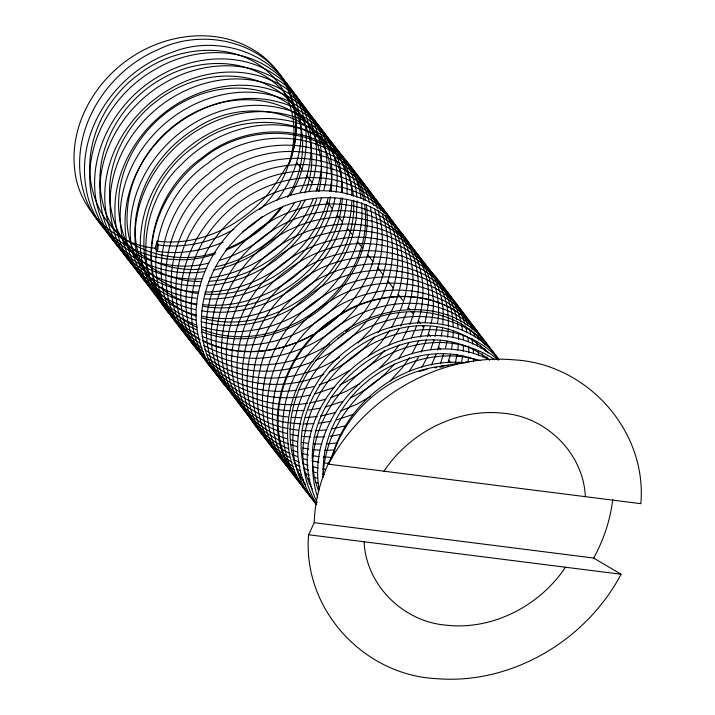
<?xml version="1.0" encoding="UTF-8"?>
<svg xmlns="http://www.w3.org/2000/svg" width="715" height="715" viewBox="0 0 715 715"><rect width="100%" height="100%" fill="white"/><g stroke="black" fill="none" stroke-linecap="round" stroke-linejoin="round"><path stroke-width="1.07" d="M347.007 194.31C349.242 154.288 319.73 116.089 280.468 108.081C245.415 99.751 207.609 110.95 179.733 132.999C152.277 154.503 132.927 187.294 130.577 222.392C126.43 265.068 154.619 308.085 195.982 320.159M468.745 352.888L468.665 345.98M308.621 534.749C302.257 608.277 362.871 674.897 435.971 678.615C511.243 685.086 586.211 640.488 621.022 574.252L593.673 558.04L314.225 522.701L308.621 534.749L621.022 574.252M458.592 339.375L458.512 332.466M448.43 326.8L448.207 316.942M463.436 345.282L463.159 351.253M453.328 330.723L453.033 337.686M414.7 310.176C428.214 266.561 403.233 214.697 358.331 202.309C314.028 188.367 264.246 207.1 234.019 240.919C208.199 269.072 194.614 310.042 204.704 347.66C213.991 385.582 249.472 413.386 287.805 416.961M323.144 477.298C324.601 401.696 406.942 337.695 480.257 360.646M342.351 197.948C338.928 265.381 268 318.318 202.327 306.136M351.834 201.21C349.349 273.845 271.879 331.215 201.514 316.137M341.475 192.264C345.694 152.474 318.711 112.398 279.771 102.397C236.674 89.992 188.787 107.929 159.007 140.274C136.476 164.334 122.712 197.501 125.357 230.722C127.529 270.493 157.881 305.957 196.553 314.975M473.464 361.79L473.562 359.788M448.359 328.784L447.59 337.31M314.225 522.701C314.913 497.989 322.152 473.723 334.066 452.13L328.453 464.178L640.855 503.682C647.209 430.153 586.604 363.533 513.504 359.806C438.232 353.344 363.256 397.942 328.453 464.178M442.835 325.146L443.148 315.208M468.566 356.874L468.111 361.745M346.757 199.288C341.421 268.25 269.421 321.857 201.809 310.793M331.143 190.968C334.772 161.447 321.509 130.059 296.135 113.926C259.044 89.625 208.172 98.625 174.639 125.179C147.46 146.128 128.539 178.696 127.216 213.329C124.294 255.621 155.146 296.269 196.536 304.921M458.378 344.344L457.734 350.341M437.562 323.243C444.56 281.129 416.202 236.96 374.267 227.415C340.903 218.531 304.411 227.79 276.633 247.524C246.604 268.643 224.975 302.722 221.999 339.634C217.235 382.498 245.057 426.212 286.626 438.644M442.54 328.14L441.316 336.157M212.462 320.722C203.873 369.512 238.89 420.241 287.913 428.526M335.97 192.299C342.968 151.929 317.818 108.778 278.108 97.097C234.118 82.743 184.148 101.012 153.698 134.492C130.371 159.615 116.634 194.686 120.996 229.131C125.036 268.474 156.817 302.007 195.41 309.577M452.586 342.271L451.46 349.438M340.876 197.966C332.341 262.307 266.606 311.526 202.577 304.661M427.275 311.034C437.696 255.997 388.245 206.447 333.959 210.898C274.569 212.972 220.426 261.645 212.48 320.597M462.766 355.248L461.488 363.256M612.71 499.41C610.351 519.984 603.639 539.914 593.673 558.04M427.159 311.91L425.112 322.313M330.384 196.625C320.803 254.2 262.941 297.896 205.134 294.133M457.117 354.345L455.294 362.88M447.018 341.001L445.481 348.375M436.972 327.247L434.97 336.631M431.047 323.716C441.834 279.931 413.976 230.838 369.405 220.631C331.939 210.496 290.853 223.178 261.833 247.98C237.398 268.643 220.113 298.486 216.886 330.544C210.585 376.439 242.269 423.378 287.644 433.621M329.642 191.584C339.893 149.131 314.144 101.405 271.396 89.741C235.476 78.552 195.293 89.089 165.952 111.612C134.84 135.126 113.676 173.245 114.945 212.748C114.936 258.258 152.259 298.682 197.152 303.973M335.004 198.135C323.386 257.141 264.398 301.462 204.731 298.897M318.738 191.531C327.828 157.845 314.484 118.395 283.632 100.627C252.127 81.564 211.032 85.657 180.046 103.72C136.896 127.815 108.072 181.297 122.194 230.382C131.39 264.586 163.395 289.763 198.225 293.481M440.467 340.17L437.589 350.127M323.707 190.235C336.64 146.512 310.998 95.158 266.052 83.298C225.609 70.991 180.395 85.889 150.356 114.427C120.138 142.446 102.817 186.347 112.952 227.227C121.63 265.828 157.389 294.625 196.285 298.235M430.51 326.237L427.579 336.729M450.28 354.81L447.983 362.791M414.423 311.213L409.865 324.619M328.042 198.466C313.554 252.127 260.349 291.72 205.053 292.078M331.84 457.529C347.079 400.212 405.95 356.615 465.599 362.809M157.103 241.178C158.641 243.52 158.462 256.328 155.119 248.23L157.103 241.178C199.78 246.55 242.877 225.377 269.287 192.317M308.871 191.548C327.22 150.266 312.446 95.14 269.743 75.611C236.987 59.363 196.831 64.368 165.853 82.288C123.186 106.186 93.522 155.986 101.092 205.473C106.884 253.092 153.287 287.564 200.012 285.803M357.455 241.616C361.227 229.14 362.827 215.939 361.602 202.935M277.009 200.298C296.153 175.443 306.083 142.303 298.691 111.263C287.376 56.431 221.015 32.407 172.324 52.258C117.626 70.553 75.853 129.084 85.988 187.491C93.871 243.502 156.174 276.562 208.637 263.102M316.137 191.191C331.554 149.944 313.536 97.803 271.629 80.5C238.175 65.414 198.073 71.625 167.453 90.474C126.734 114.838 98.786 163.118 105.829 211.14C111.156 256.703 153.841 291.228 198.779 291.961M420.259 337.203L424.183 325.772M345.685 331.751C378.36 303.768 397.504 256.149 382.319 214.187M400.15 310.364C418.141 269.743 404.449 215.581 362.97 195.293C320.972 173.325 267.705 186.821 233.894 217.771C198.85 248.373 180.216 300.684 198.135 345.256C214.321 388.209 263.629 410.696 307.495 403.287M407.72 309.041C423.503 266.087 402.456 212.132 357.777 197.063C317.451 181.86 270.547 195.454 239.239 223.589C206.09 252.467 187.223 300.184 200.146 343.415C210.979 382.82 250.089 409.749 290.201 410.66M201.46 331.697C279.869 362.121 378.11 289.423 366.303 204.776M201.934 336.22C282.05 371.755 386.744 294.562 370.424 206.876M368.162 319.167C390.542 290.603 400.185 249.91 385.26 215.751M290.397 195.24C313.447 158.766 312.893 105.284 278.93 75.54C245.638 45.349 193.559 46.984 156.344 68.738C106.428 95.765 74.396 160.16 97.285 214.84C113.819 256.417 161.599 278.207 204.535 271.611M300.229 192.246C319.56 154.842 313.822 103.264 278.403 77.372C243.681 50.89 193.738 54.787 157.935 76.907C110.074 104.631 79.946 167.23 101.888 220.56C117.296 260.01 161.116 282.336 202.238 278.591M352.718 234.985L356.249 218.853L357.062 200.942M430.502 350.001L434.032 340.018M317.272 332.118C358.215 307.441 386.815 257.087 374.615 208.869M203.864 345.372C287.475 392.115 406.397 304.045 378.003 210.228M380.952 315.172C398.443 287.171 403.939 250.223 389.309 219.836C375.536 189.904 343.137 171.922 310.819 171.323C217.19 165.54 135.43 290.46 209.593 364.141M390.819 312.41C411.197 274.31 405.396 220.971 368.377 195.088C331.751 168.32 279.824 174.371 243.824 199.047C196.303 229.39 169.169 295.796 197.349 348.008C218.173 387.923 268.08 404.994 310.524 394.921M417.524 323.252C430.412 287.367 420.08 242.796 387.691 220.756C347.999 192.719 291.988 202.238 255.72 231.499C222.821 257.034 201.55 299.388 207.064 341.43C211.443 383.169 247.167 417.489 288.386 422.681M357.437 241.661C338.526 304.733 264.773 346.677 201.308 326.594M332.305 456.706C347.374 406.397 395.976 368.493 448.341 365.571M321.544 197.796C305.582 246.577 257.757 282.371 206.76 285.562M316.638 198.984C301.775 244.789 256.864 278.403 209.003 281.272M282.738 172.878C285.678 166.613 290.907 162.841 291.675 155.888C303.866 116.581 288.619 69.4 251.85 48.942C214.169 27.107 165.362 34.025 130.389 57.986C94.603 82.019 69.864 125 74.61 168.785C78.221 210.264 114.141 244.226 155.119 248.23M416.613 325.888L411.5 338.007M406.629 312.276L400.704 326.076M426.56 339.652L421.126 352.209M289.209 163.61C297.306 142.5 298.95 118.619 291.568 97.061C274.578 43.347 205.929 26.035 158.694 49.371C105.766 71.366 67.711 132.391 83.038 189.698C96.498 245.799 163.422 272.397 215.144 253.923M304.84 192.827C320.481 156.746 309.675 109.27 274.569 88.839C238.256 66.611 190.011 75.263 157.479 100.44C123.275 125.876 101.986 171.091 112.023 213.597C120.531 253.959 160.526 282.175 200.987 281.46M440.503 363.685L443.64 353.451M436.159 354.327L431.377 365.07M399.524 311.892L391.516 327.667M409.141 326.308L401.946 340.385M313.081 199.422C295.599 241.277 254.62 271.906 209.781 277.831M418.838 340.51L411.965 353.818M428.374 355.105L421.939 367.197M304.992 200.263C287.224 235.986 252.189 262.307 213.159 270.181M300.827 201.871C284.347 234.922 251.93 259.196 215.885 266.704M390.363 313.286L384.929 322.867L378.047 332.698M399.22 328.918L388.647 345.3M409.302 342.235L398.55 358.823M287.537 197.412C308.496 164.244 309.184 116.071 279.681 87.57C248.945 56.753 198.395 57.558 162.475 78.4C120.147 101.557 91.27 152.358 102.272 200.674C111.638 247.041 161.59 275.713 206.841 268.295M418.624 356.946L409.114 371.469M282.443 173.37L272.031 188.832M294.893 202.104C278.055 229.989 250.482 251.045 219.317 260.403M341.833 409.74C329.052 429.277 321.848 452.81 323.359 476.244M389.8 330.419L380.827 342.798L368.69 355.695M380.452 316.012L370.227 330.169L358.018 342.994M409.677 357.491L401.991 368.109L390.015 381.104M342.413 408.873C370.29 366.026 428.58 340.608 477.495 360.619M399.158 344.871L388.585 358.814L379.361 368.395M383.955 471.194C409.865 432.334 457.573 407.613 504.486 413.368C546.877 417.337 583.52 453.694 585.353 496.666M565.511 567.227C539.611 606.097 491.902 630.818 444.98 625.062C402.599 621.094 365.946 584.736 364.123 541.764M283.158 206.081C268.5 225.699 248.328 241.125 225.6 250.214M271.36 189.698L270.69 190.556M280.718 207.582C266.901 225.94 247.873 240.294 226.557 248.82M270.315 191.03L269.475 192.085M366.831 320.91C353.201 338.07 335.281 351.789 315.181 360.521M394.394 363.944C382.373 378.119 367.313 389.675 350.609 397.808M384.509 350.448C372.292 364.945 356.91 376.725 339.822 384.92M374.624 336.98C362.174 351.771 346.48 363.792 328.998 372.059M259.724 209.504C296.314 176.417 308.674 112.085 271.307 74.95C236.236 39.504 176.453 45.099 139.175 74.065C99.188 102.638 76.559 159.222 97.928 205.67C117.081 249.526 172.083 266.972 215.751 252.601M343.915 310.542C309.086 347.597 250.044 364.185 203.105 341.171M262.208 216.645L253.745 223.92L242.832 231.705M340.563 336.068L344.004 333.226M337.721 338.249L339.142 337.158M370.379 396.539L357.178 404.082L340.742 410.946M359.636 383.732L346.391 391.212L330.982 397.612M349.635 370.45L335.612 378.333L319.113 385.019M339.634 357.178C301.087 382.686 246.166 386.913 208.038 358.242M329.651 343.897C293.266 367.841 242.743 373.337 204.812 349.751M233.725 229.318C211.122 242.591 184.032 248.588 157.988 244.896M312.276 334.995C279.181 353.639 236.719 357.911 202.282 340.242M334.745 387.208L314.806 393.938M223.107 242.162C202.542 250.974 179.581 254.585 157.372 251.349M323.904 374.32C287.135 390.336 240.821 388.048 209.272 361.692M313.134 361.388C279.234 375.786 237.675 375.143 206.608 354.068M353.264 414.351L336.452 419.964M342.458 401.428L325.638 406.951M419.276 371.434L427.052 369.369M346.301 425.586L331.322 429.107M335.46 412.6L320.499 416.032M325.718 399.31L309.649 402.956M314.886 386.323L298.834 389.872M341.949 434.255L330.107 436.293M331.108 421.224L319.283 423.182M320.275 408.176L308.424 410.079M440.798 366.223L470.935 361.397M434.863 367.868L436.82 367.564M317.263 416.523L305.269 417.596M296.68 390.184C266.427 394.564 233.742 386.547 211.059 365.481M336.783 443.023L326.362 443.944M325.942 429.921L315.181 430.788M439.752 367.17L442.674 366.938M334.933 449.994L324.744 450.343M324.726 436.811L313.992 437.142M313.885 423.673L303.151 423.941M304.116 410.473L292.328 410.732M311.955 430.859L302.025 430.537M322.009 444.069L313.385 443.8M300.863 417.694L291.041 417.283M330.41 457.26L323.341 456.992M310.793 437.044L301.828 436.32M301.015 423.879L289.423 422.833M328.998 463.338L323.752 462.891M319.694 450.191L313.018 449.637M319.158 456.635L312.249 455.678M298.37 430.198L289.843 428.911M308.263 443.363L301.73 442.424M325.173 469.299L322.68 468.915M308.844 449.083L302.82 447.992M298.566 435.864L290.585 434.345M318.908 462.248L312.294 461.032M308.585 454.981L301.381 453.239M318.175 468.039L313.116 466.85M322.385 474.197L324.413 474.635M297.601 441.611L290.549 439.859M201.138 321.67C263.79 338.356 334.236 296.752 352.674 235.137L347.356 228.273M307.665 459.915L303.106 458.61M297.771 446.786L290.853 444.73M201.541 317.826C273.711 339.125 357.929 276.41 353.648 200.182M313.376 471.82L316.334 472.713M297.851 452.175L291.613 449.95M308.156 465.429L302.374 463.374M315.029 477.522L317.478 478.353M288.931 444.033C248.463 430.752 222.097 387.53 226.861 345.524C229.73 311.534 248.445 279.896 274.882 258.767C301.667 237.201 337.686 225.699 371.88 232.062C411.304 238.086 443.202 274.131 443.13 314.216M201.773 329.329C279.252 360.44 376.751 288.252 364.561 204.383M195.883 316.03C153.064 302.338 127.404 254.209 137.146 210.719C143.67 175.979 166.747 145.351 197.054 127.583C253.235 90.439 342.405 117.09 342.458 192.272M315.458 482.125L318.318 483.224M196.991 325.128C155.816 311.293 129.764 266.507 135.841 223.867C139.595 190.315 158.632 159.4 185.114 138.853C213.016 117.019 250.751 106.017 285.678 114.454C322.831 122.328 351.709 157.184 351.798 195.284M304.715 468.691L308.514 470.175M297.762 456.76L292.113 454.418M309.327 475.278L305.627 473.616M299.531 462.239L293.079 459.271M288.78 448.797C249.758 433.308 226.432 389.523 232.581 348.428C236.656 314.895 255.943 284.132 282.604 263.781C309.738 242.939 345.819 232.25 379.701 239.462C416.21 246.201 445.963 278.689 448.144 315.967M196.741 329.794C158.48 314.18 135.537 271.316 141.15 230.784C145.011 196.196 165.102 164.45 192.871 143.903C219.058 124.383 253.199 114.257 285.66 120.218C323.198 126.001 354.551 158.819 356.794 197.027M197.197 327.381C120.817 293.543 132.373 188.313 194.668 146.459C249.428 100.994 349.814 120.96 361.039 198.1M308.076 478.755L309.899 479.631M300.086 466.609L293.811 463.347M290.263 453.587C213.794 418.195 225.708 312.312 287.993 269.653C315.163 248.99 351.217 238.488 384.983 245.853C420.938 253.119 449.619 284.525 457.001 319.909M200.289 339.741C127.288 301.864 141.543 199.092 202.434 157.523C254.728 114.096 350.18 124.401 365.472 200.003M489.489 359.833C408.605 318.559 303.875 401.687 319.113 489.56M197.331 334.102C131.006 303.553 132.078 209.754 181.396 164.45C207.538 137.521 245.772 121.264 283.506 125.465C320.284 127.681 350.296 160.33 353.326 196.411M309.175 483.367L310.927 484.368M296.761 468.861L300.229 470.872M198.743 338.356C171.073 323.555 153.135 293.525 151.589 262.396C149.069 221.775 170.894 182.271 203.024 158.346C254.343 116.062 349.295 125.626 363.89 200.638M289.521 457.368C219.612 419.374 233.206 318.425 292.185 277.411C340.814 234.448 443.756 240.097 452.506 318.023M292.086 462.319C224.126 422.896 239.141 323.627 297.574 283.274C348.33 239.856 443.845 248.302 460.943 322.081M200.209 343.218C131.971 302.999 148.577 203.158 207.824 163.395C258.66 121.237 352.558 130.416 369.592 203.114M298.548 473.196L301.069 474.823M202.282 348.125C139.756 308.254 153.877 213.785 208.503 173.888C257.615 129.835 352.003 133.562 373.579 205.187M494.709 359.734C409.686 301.444 286.018 401.919 317.755 497.586M300.747 477.977L303.214 479.676M293.382 466.716C230.167 426.033 245.79 330.375 301.766 291.041C350.502 248.159 444.569 253.754 464.938 324.11M203.337 351.762C144.448 309.827 160.419 218.692 213.883 179.742C261.69 136.869 354.309 139.863 377.422 208.414M303.509 482.688L305.082 483.894M294.446 470.345C234.931 427.588 252.359 335.317 307.146 296.904C354.747 255.97 444.417 259.286 468.155 325.54M489.668 360.047C408.587 295.706 282.219 397.656 318.747 491.259M296.805 474.948C236.674 427.579 262.065 331.787 322.251 296.895C369.423 263.513 448.94 270.377 472.329 329.579M204.91 355.793C149.051 311.266 167.989 222.329 221.587 184.765C268.447 145.109 355.275 147.156 380.952 210.657M207.77 360.387C155.271 316.137 172.816 231.267 223.455 193.39C269.144 152.813 355.337 151.428 384.098 213.177M295.947 476.279L298.879 478.943M498.31 360.199C411.661 283.489 268.25 400.775 317.147 502.475M300.738 482.661C249.499 434.139 273.55 347.973 328.096 312.956C372.908 278.26 450.772 281.004 479.05 335.469M305.135 488.515C254.227 439.636 278.779 353.621 333.503 318.854C377.225 285.848 451.076 286.894 481.481 337.48M295.241 475.582C242.617 425.318 270.029 336.399 327.667 302.811C373.23 270.592 449.351 276.571 475.109 331.215M488.372 352.995C405.575 271.378 259.697 389.237 312.249 489.078M309.917 494.932C267.946 454.302 277.84 382.731 317.362 344.085C359.457 296.734 447.787 283.453 486.048 343.182M314.323 500.786C272.63 459.852 282.952 388.334 322.68 349.867C365.454 301.927 456.233 289.852 492.626 352.388M498.918 359.582C462.069 317.254 393.894 323.153 353.219 356.419C309.139 388.763 286.599 454.579 316.37 503.691M316.423 504.254C272.88 456.429 294.053 377.654 343.629 342.807C387.262 306.395 464.902 304.67 496.845 357.464M300.604 481.981C254.299 429.063 284.874 346.051 341.18 314.421C382.748 287.868 446.124 289.173 477.245 331.188M485.145 344.952C450.906 300.193 381.685 303.804 340.59 336.765C295.465 368.761 272.719 436.811 305.707 485.163M296.627 162.332L301.936 169.232M306.771 175.524L312.08 182.423M316.915 188.706L318.908 191.298M327.059 201.898L332.368 208.798M337.212 215.09L342.521 221.99M357.5 241.464L362.809 248.364M367.644 254.656L372.953 261.556M377.788 267.848L383.097 274.748M387.932 281.031L393.241 287.939M398.076 294.223L403.394 301.122M408.229 307.414L410.213 309.997M411.214 311.293L413.538 314.314M418.373 320.597L420.697 323.618M422.351 325.781L423.682 327.506M428.517 333.789L430.51 336.381M433.165 339.831L433.826 340.689M438.661 346.981L440.324 349.135M448.806 360.163L450.799 362.755M316.468 504.745C278.895 455.643 301.39 382.284 349.009 348.679C391.597 313.957 465.108 310.882 498.945 359.52M476.682 334.656L478.728 339.956M473.375 332.225L474.903 336.72M484.582 348.437L485.44 351.145M469.398 329.132L470.944 334.656M480.462 345.399L481.177 348.178M465.483 325.942L467.029 332.484M486.861 356.722L487.281 358.599M476.44 342.235L477.254 345.997M471.784 338.409L472.776 344.121M461.398 323.949L462.569 330.607M482.357 353.827L482.831 356.687M457.341 321.813L458.235 328.56M478.156 351.744L478.567 355.623M467.851 337.239L468.316 341.1M452.64 318.979L453.256 326.773M473.285 348.965L473.553 353.854M463.123 335.442L463.383 339.357"/></g></svg>
